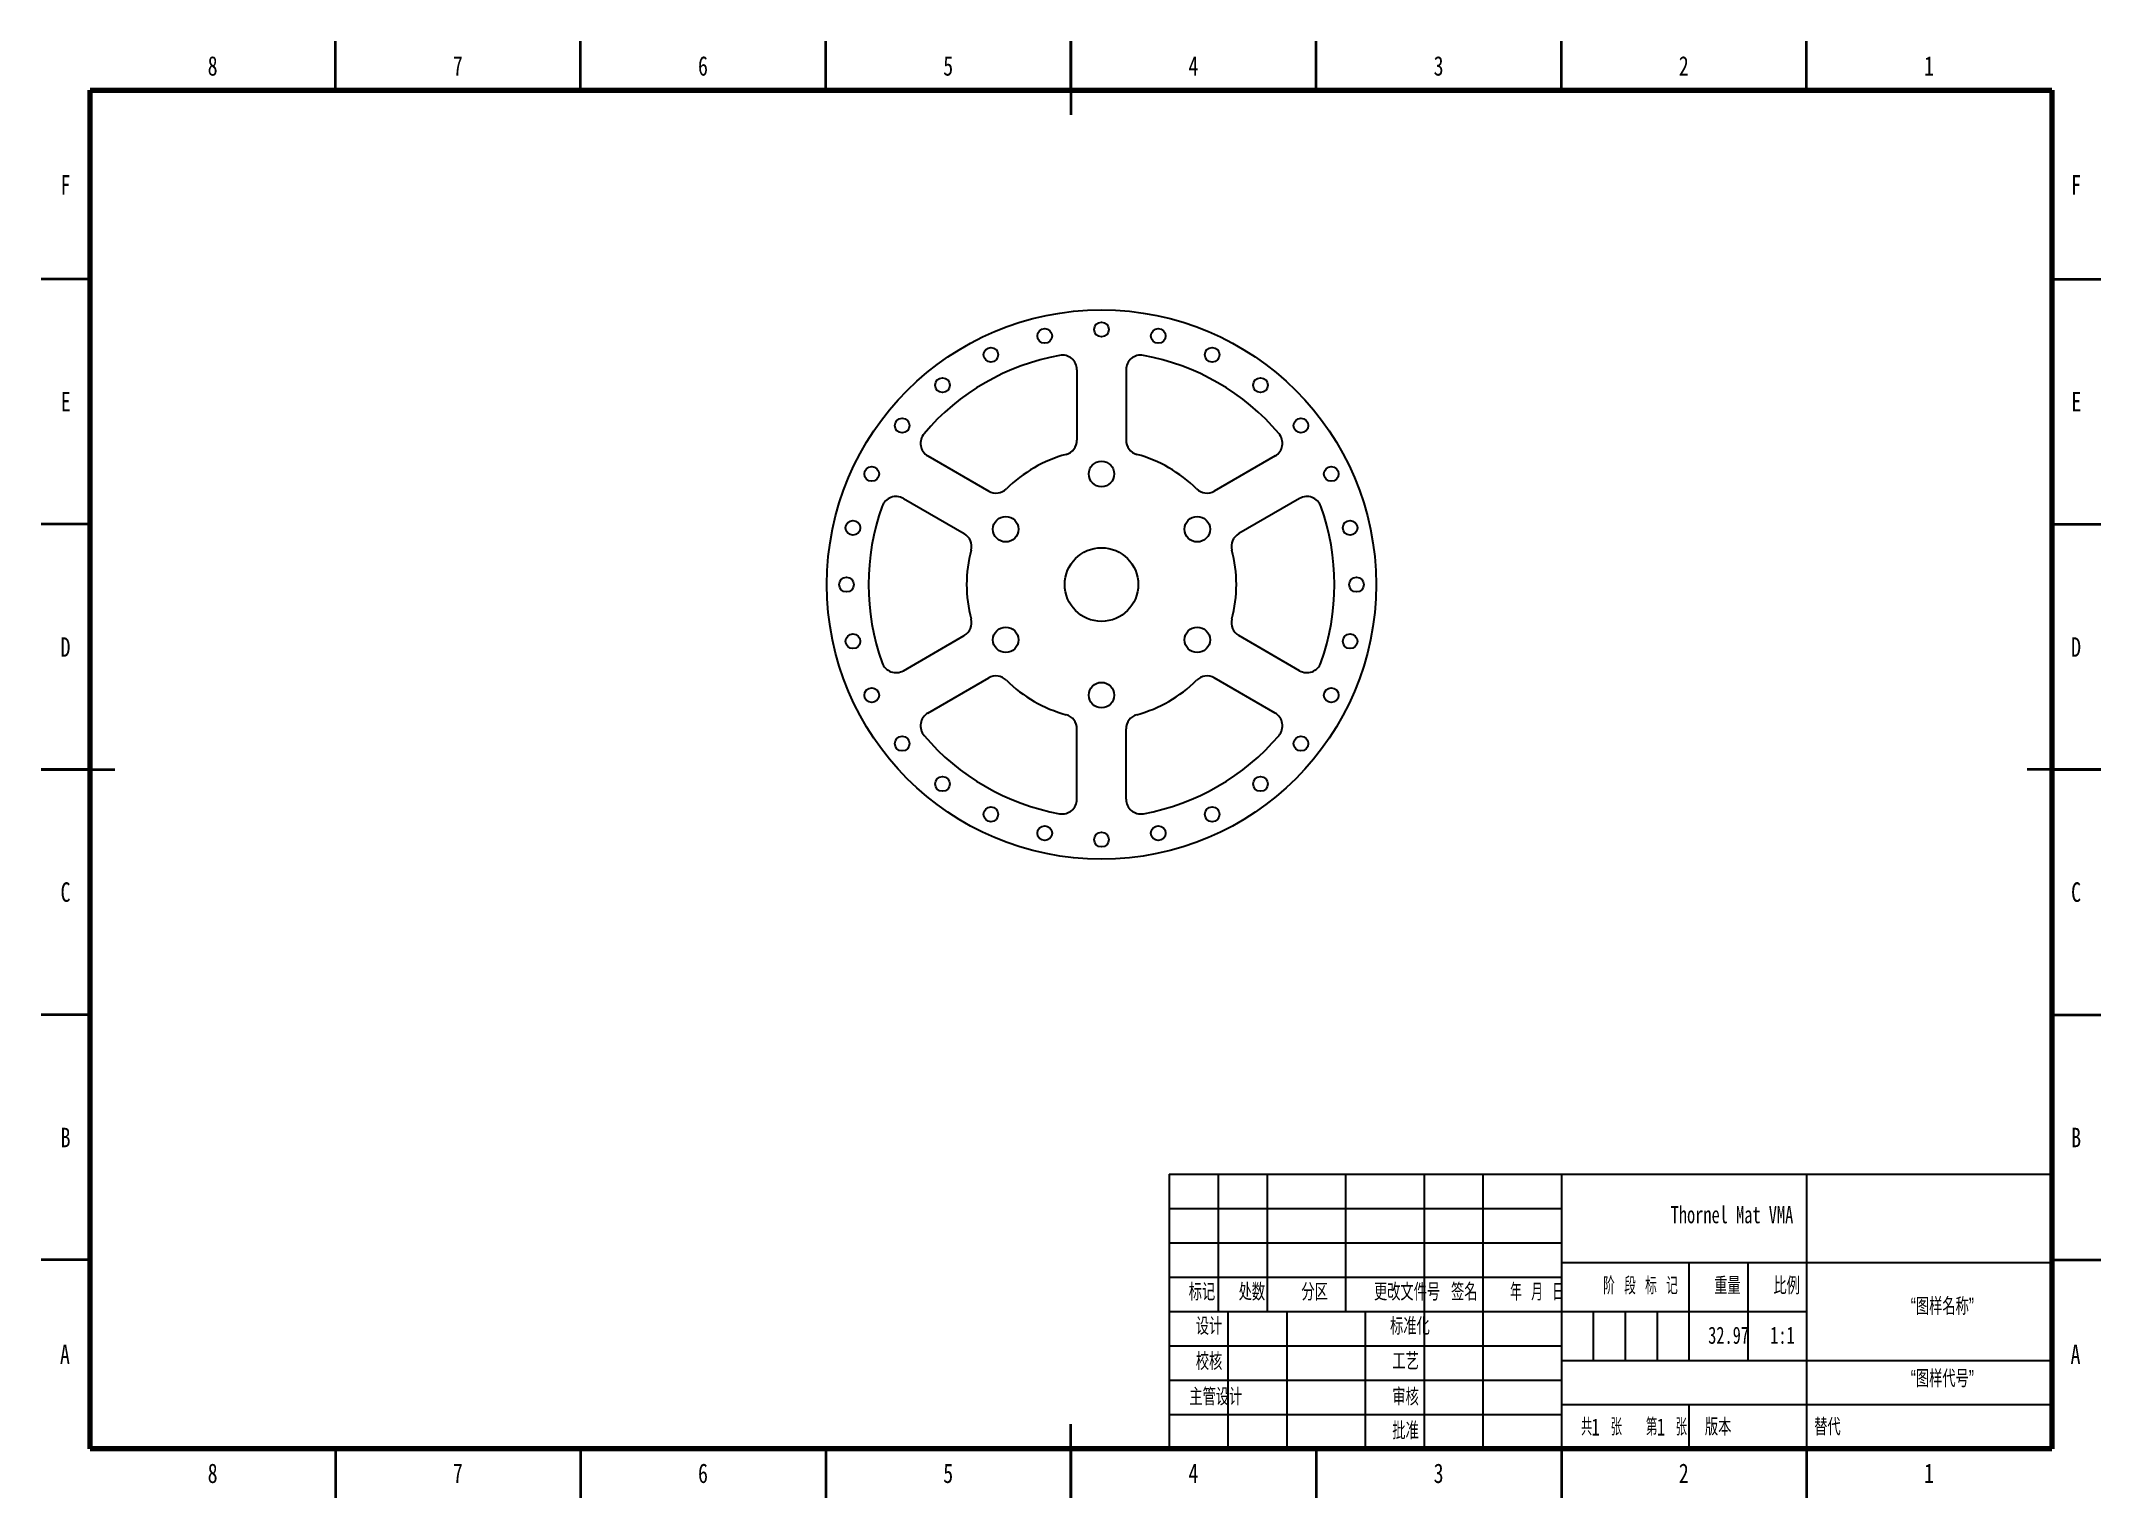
# Model space of a CAD drawing. Header units: millimetres. Extents: x 0 to 42, y 0 to 29.7.
import ezdxf

# ---------------------------------------------------------------- set-up
doc = ezdxf.new("R2010")
doc.units = ezdxf.units.MM
for name, color, linetype in [('10', 7, 'Continuous'), ('5', 7, 'Continuous'), ('SLD-0', 7, 'Continuous')]:
    doc.layers.add(name, color=color, linetype=linetype)
doc.styles.add('SLDTEXTSTYLE0', font='TXT', dxfattribs={"width": 0.75})
doc.styles.add('SLDTEXTSTYLE1', font='TXT', dxfattribs={"width": 0.7})
doc.styles.add('SLDTEXTSTYLE2', font='TXT', dxfattribs={"width": 0.7, "bigfont": 'bigfont'})
doc.styles.add('SLDTEXTSTYLE3', font='TXT', dxfattribs={"width": 0.6, "bigfont": 'bigfont'})
doc.styles.add('SLDTEXTSTYLE4', font='TXT', dxfattribs={"width": 0.614286, "bigfont": 'bigfont'})
doc.styles.add('SLDTEXTSTYLE5', font='TXT', dxfattribs={"width": 0.62, "bigfont": 'bigfont'})

msp = doc.modelspace()

# ---------------------------------------------------------------- linework, layer by layer
at = {"color": 7, "linetype": 'Continuous', "lineweight": 35}
for p, q in [((6, 28.7), (6, 29.7)), ((11, 28.7), (11, 29.7)), ((16, 28.7), (16, 29.7)), ((21, 29.7), (21, 28.2)), ((21, 28.7), (21, 29.7)), ((26, 28.7), (26, 29.7)), ((31, 28.7), (31, 29.7)), ((36, 28.7), (36, 29.7)), ((1, 24.85), (0, 24.85)), ((41, 24.85), (42, 24.85)), ((1, 19.85), (0, 19.85)), ((41, 19.85), (42, 19.85)), ((0, 14.85), (1.5, 14.85)), ((1, 14.85), (0, 14.85)), ((42, 14.85), (40.5, 14.85)), ((41, 14.85), (42, 14.85)), ((1, 9.85), (0, 9.85)), ((41, 9.85), (42, 9.85)), ((1, 4.85), (0, 4.85)), ((41, 4.85), (42, 4.85)), ((21, 0), (21, 1.5)), ((6, 1), (6, 0)), ((11, 1), (11, 0)), ((16, 1), (16, 0)), ((21, 1), (21, 0)), ((26, 1), (26, 0)), ((31, 1), (31, 0)), ((36, 1), (36, 0))]:
    msp.add_line(p, q, dxfattribs=at)
at = {"color": 7, "linetype": 'Continuous', "lineweight": 70}
for p, q in [((1, 1), (1, 28.7)), ((1, 28.7), (41, 28.7)), ((41, 28.7), (41, 1)), ((41, 1), (1, 1))]:
    msp.add_line(p, q, dxfattribs=at)
at = {"color": 7, "linetype": 'Continuous', "lineweight": 25}
for p, q in [((21.122, 22.999), (21.122, 21.564)), ((22.122, 22.999), (22.122, 21.564)), ((18.081, 21.243), (19.323, 20.526)), ((25.163, 21.243), (23.921, 20.526)), ((17.581, 20.377), (18.823, 19.66)), ((25.663, 20.377), (24.421, 19.66)), ((17.581, 16.865), (18.823, 17.583)), ((25.663, 16.865), (24.421, 17.583)), ((18.081, 15.999), (19.323, 16.717)), ((25.163, 15.999), (23.921, 16.717)), ((21.122, 14.244), (21.122, 15.678)), ((22.122, 14.244), (22.122, 15.678))]:
    msp.add_line(p, q, dxfattribs=at)
for centre, radius in [((21.622, 18.621), 5.6), ((21.622, 23.821), 0.15), ((20.465, 23.691), 0.15), ((22.779, 23.691), 0.15), ((19.366, 23.306), 0.15), ((23.879, 23.306), 0.15), ((18.38, 22.687), 0.15), ((24.864, 22.687), 0.15), ((17.557, 21.863), 0.15), ((25.688, 21.863), 0.15), ((16.937, 20.877), 0.15), ((21.622, 20.876), 0.26), ((26.307, 20.877), 0.15), ((16.553, 19.778), 0.15), ((19.669, 19.749), 0.26), ((23.575, 19.749), 0.26), ((26.692, 19.778), 0.15), ((21.622, 18.621), 0.75), ((16.422, 18.621), 0.15), ((26.822, 18.621), 0.15), ((19.669, 17.494), 0.26), ((23.575, 17.494), 0.26), ((16.553, 17.464), 0.15), ((26.692, 17.464), 0.15), ((16.937, 16.365), 0.15), ((21.622, 16.366), 0.26), ((26.307, 16.365), 0.15), ((17.557, 15.379), 0.15), ((25.688, 15.379), 0.15), ((18.38, 14.556), 0.15), ((24.864, 14.556), 0.15), ((19.366, 13.936), 0.15), ((23.879, 13.936), 0.15), ((20.465, 13.552), 0.15), ((21.622, 13.421), 0.15), ((22.779, 13.552), 0.15)]:
    msp.add_circle(centre, radius, dxfattribs=at)
for centre, radius, start, end in [((21.622, 18.621), 4.75, 100.3567, 139.6433), ((20.822, 22.999), 0.3, 0, 100.3567), ((22.422, 22.999), 0.3, 79.6433, 180), ((21.622, 18.621), 4.75, 40.3567, 79.6433), ((18.231, 21.503), 0.3, 139.6433, 240), ((20.822, 21.564), 0.3, 285.2063, 0), ((22.422, 21.564), 0.3, 180, 254.7937), ((25.013, 21.503), 0.3, 300, 40.3567), ((21.622, 18.621), 2.75, 105.2063, 134.7937), ((21.622, 18.621), 2.75, 45.2063, 74.7937), ((21.622, 18.621), 4.75, 160.3567, 199.6433), ((17.431, 20.117), 0.3, 60, 160.3567), ((19.473, 20.786), 0.3, 240, 314.7937), ((23.771, 20.786), 0.3, 225.2063, 300), ((25.813, 20.117), 0.3, 19.6433, 120), ((21.622, 18.621), 4.75, 340.3567, 19.6433), ((18.673, 19.4), 0.3, 345.2063, 60), ((21.622, 18.621), 2.75, 165.2063, 194.7937), ((24.571, 19.4), 0.3, 120, 194.7937), ((21.622, 18.621), 2.75, 345.2063, 14.7937), ((18.673, 17.842), 0.3, 300, 14.7937), ((24.571, 17.842), 0.3, 165.2063, 240), ((17.431, 17.125), 0.3, 199.6433, 300), ((25.813, 17.125), 0.3, 240, 340.3567), ((19.473, 16.457), 0.3, 45.2063, 120), ((21.622, 18.621), 2.75, 225.2063, 254.7937), ((21.622, 18.621), 2.75, 285.2063, 314.7937), ((23.771, 16.457), 0.3, 60, 134.7937), ((18.231, 15.74), 0.3, 120, 220.3567), ((20.822, 15.678), 0.3, 0, 74.7937), ((22.422, 15.678), 0.3, 105.2063, 180), ((25.013, 15.74), 0.3, 319.6433, 60), ((21.622, 18.621), 4.75, 220.3567, 259.6433), ((21.622, 18.621), 4.75, 280.3567, 319.6433), ((20.822, 14.244), 0.3, 259.6433, 0), ((22.422, 14.244), 0.3, 180, 280.3567)]:
    msp.add_arc(centre, radius, start, end, dxfattribs=at)
at = {"layer": '10', "color": 7, "lineweight": 25}
for p, q in [((24, 6.6), (24, 3.8)), ((25, 6.6), (25, 3.8)), ((26.6, 6.6), (26.6, 3.8)), ((28.2, 6.6), (28.2, 1)), ((29.4, 6.6), (29.4, 1)), ((31, 6.6), (31, 1)), ((36, 6.6), (36, 3.8)), ((31, 4.8), (41, 4.8)), ((33.599, 4.8), (33.599, 2.8)), ((34.8, 4.8), (34.8, 2.8)), ((23, 4.5), (31, 4.5)), ((23, 3.8), (36, 3.8)), ((24.2, 3.8), (24.2, 1)), ((25.4, 3.8), (25.4, 1)), ((27, 3.8), (27, 1)), ((36, 3.8), (36, 1)), ((23, 3.1), (31, 3.1)), ((31, 2.8), (41, 2.8)), ((23, 2.4), (31, 2.4)), ((23, 1.7), (31, 1.7)), ((31, 1.9), (41, 1.9))]:
    msp.add_line(p, q, dxfattribs=at)
at = {"layer": '10', "color": 7}
for p, q in [((23, 5.9), (31, 5.9)), ((23, 5.2), (31, 5.2))]:
    msp.add_line(p, q, dxfattribs=at)
at = {"layer": '5', "color": 7, "lineweight": 25}
for q in [(41, 6.6), (23, 1)]:
    msp.add_line((23, 6.6), q, dxfattribs=at)
at = {"layer": 'SLD-0'}
for p, q in [((31.65, 3.8), (31.65, 2.8)), ((32.3, 3.8), (32.3, 2.8)), ((32.95, 3.8), (32.95, 2.8))]:
    msp.add_line(p, q, dxfattribs=at)
at = {"layer": 'SLD-0', "lineweight": 25}
msp.add_line((33.599, 1.9), (33.599, 1), dxfattribs=at)

# ---------------------------------------------------------------- texts
at = {"color": 7, "linetype": 'Continuous', "lineweight": 0, "char_height": 0.397, "attachment_point": 2, "style": 'SLDTEXTSTYLE0'}
for s, insert in [('8', (3.496, 29.395)), ('7', (8.496, 29.395)), ('6', (13.496, 29.395)), ('5', (18.496, 29.395)), ('4', (23.496, 29.395)), ('3', (28.496, 29.395)), ('2', (33.496, 29.395)), ('1', (38.496, 29.395)), ('F', (0.496, 26.97)), ('F', (41.496, 26.97)), ('E', (0.501, 22.549)), ('E', (41.501, 22.549)), ('D', (0.495, 17.545)), ('D', (41.495, 17.545)), ('C', (0.496, 12.549)), ('C', (41.496, 12.549)), ('B', (0.497, 7.545)), ('B', (41.497, 7.545)), ('A', (0.484, 3.124)), ('A', (41.484, 3.124)), ('8', (3.496, 0.699)), ('7', (8.496, 0.699)), ('6', (13.496, 0.699)), ('5', (18.496, 0.699)), ('4', (23.496, 0.699)), ('3', (28.496, 0.699)), ('2', (33.496, 0.699)), ('1', (38.496, 0.699))]:
    msp.add_mtext(s, dxfattribs=dict(at, insert=insert))
at = {"layer": '10', "char_height": 0.35}
for s, insert, attachment_point, style in [('Thornel Mat VMA', (34.479, 5.948), 2, 'SLDTEXTSTYLE1'), ('标记', (23.671, 4.372), 2, 'SLDTEXTSTYLE2'), ('处数', (24.689, 4.372), 2, 'SLDTEXTSTYLE2'), ('分区', (25.968, 4.372), 2, 'SLDTEXTSTYLE2'), ('更改文件号', (27.853, 4.372), 2, 'SLDTEXTSTYLE2'), ('签名', (29.019, 4.372), 2, 'SLDTEXTSTYLE2'), ('年 月 日', (30.504, 4.372), 2, 'SLDTEXTSTYLE5'), ('阶 段 标 记', (32.613, 4.499), 2, 'SLDTEXTSTYLE4'), ('重量', (34.385, 4.499), 2, 'SLDTEXTSTYLE2'), ('比例', (35.594, 4.499), 2, 'SLDTEXTSTYLE2'), ('“图样名称”', (38.769, 4.079), 2, 'SLDTEXTSTYLE2'), ('设计', (23.815, 3.673), 2, 'SLDTEXTSTYLE2'), ('标准化', (27.912, 3.673), 2, 'SLDTEXTSTYLE2'), ('32.97', (34.41, 3.49), 2, 'SLDTEXTSTYLE1'), ('1:1', (35.508, 3.49), 2, 'SLDTEXTSTYLE1'), ('校核', (23.815, 2.956), 2, 'SLDTEXTSTYLE2'), ('工艺', (27.824, 2.96), 2, 'SLDTEXTSTYLE2'), ('“图样代号”', (38.769, 2.605), 2, 'SLDTEXTSTYLE2'), ('主管设计', (23.953, 2.233), 2, 'SLDTEXTSTYLE2'), ('审核', (27.823, 2.233), 2, 'SLDTEXTSTYLE2'), ('批准', (27.822, 1.544), 2, 'SLDTEXTSTYLE2'), ('共  张', (31.818, 1.62), 2, 'SLDTEXTSTYLE3'), ('1', (31.614, 1.62), 1, 'SLDTEXTSTYLE1'), ('第  张', (33.144, 1.62), 2, 'SLDTEXTSTYLE3'), ('1', (32.948, 1.62), 1, 'SLDTEXTSTYLE1'), ('版本', (34.196, 1.62), 2, 'SLDTEXTSTYLE2')]:
    msp.add_mtext(s, dxfattribs=dict(at, insert=insert, attachment_point=attachment_point, style=style))
at = {"layer": 'SLD-0', "insert": (36.156, 1.62), "char_height": 0.35, "attachment_point": 1, "style": 'SLDTEXTSTYLE2'}
msp.add_mtext('替代', dxfattribs=at)

doc.saveas('drawing.dxf')
